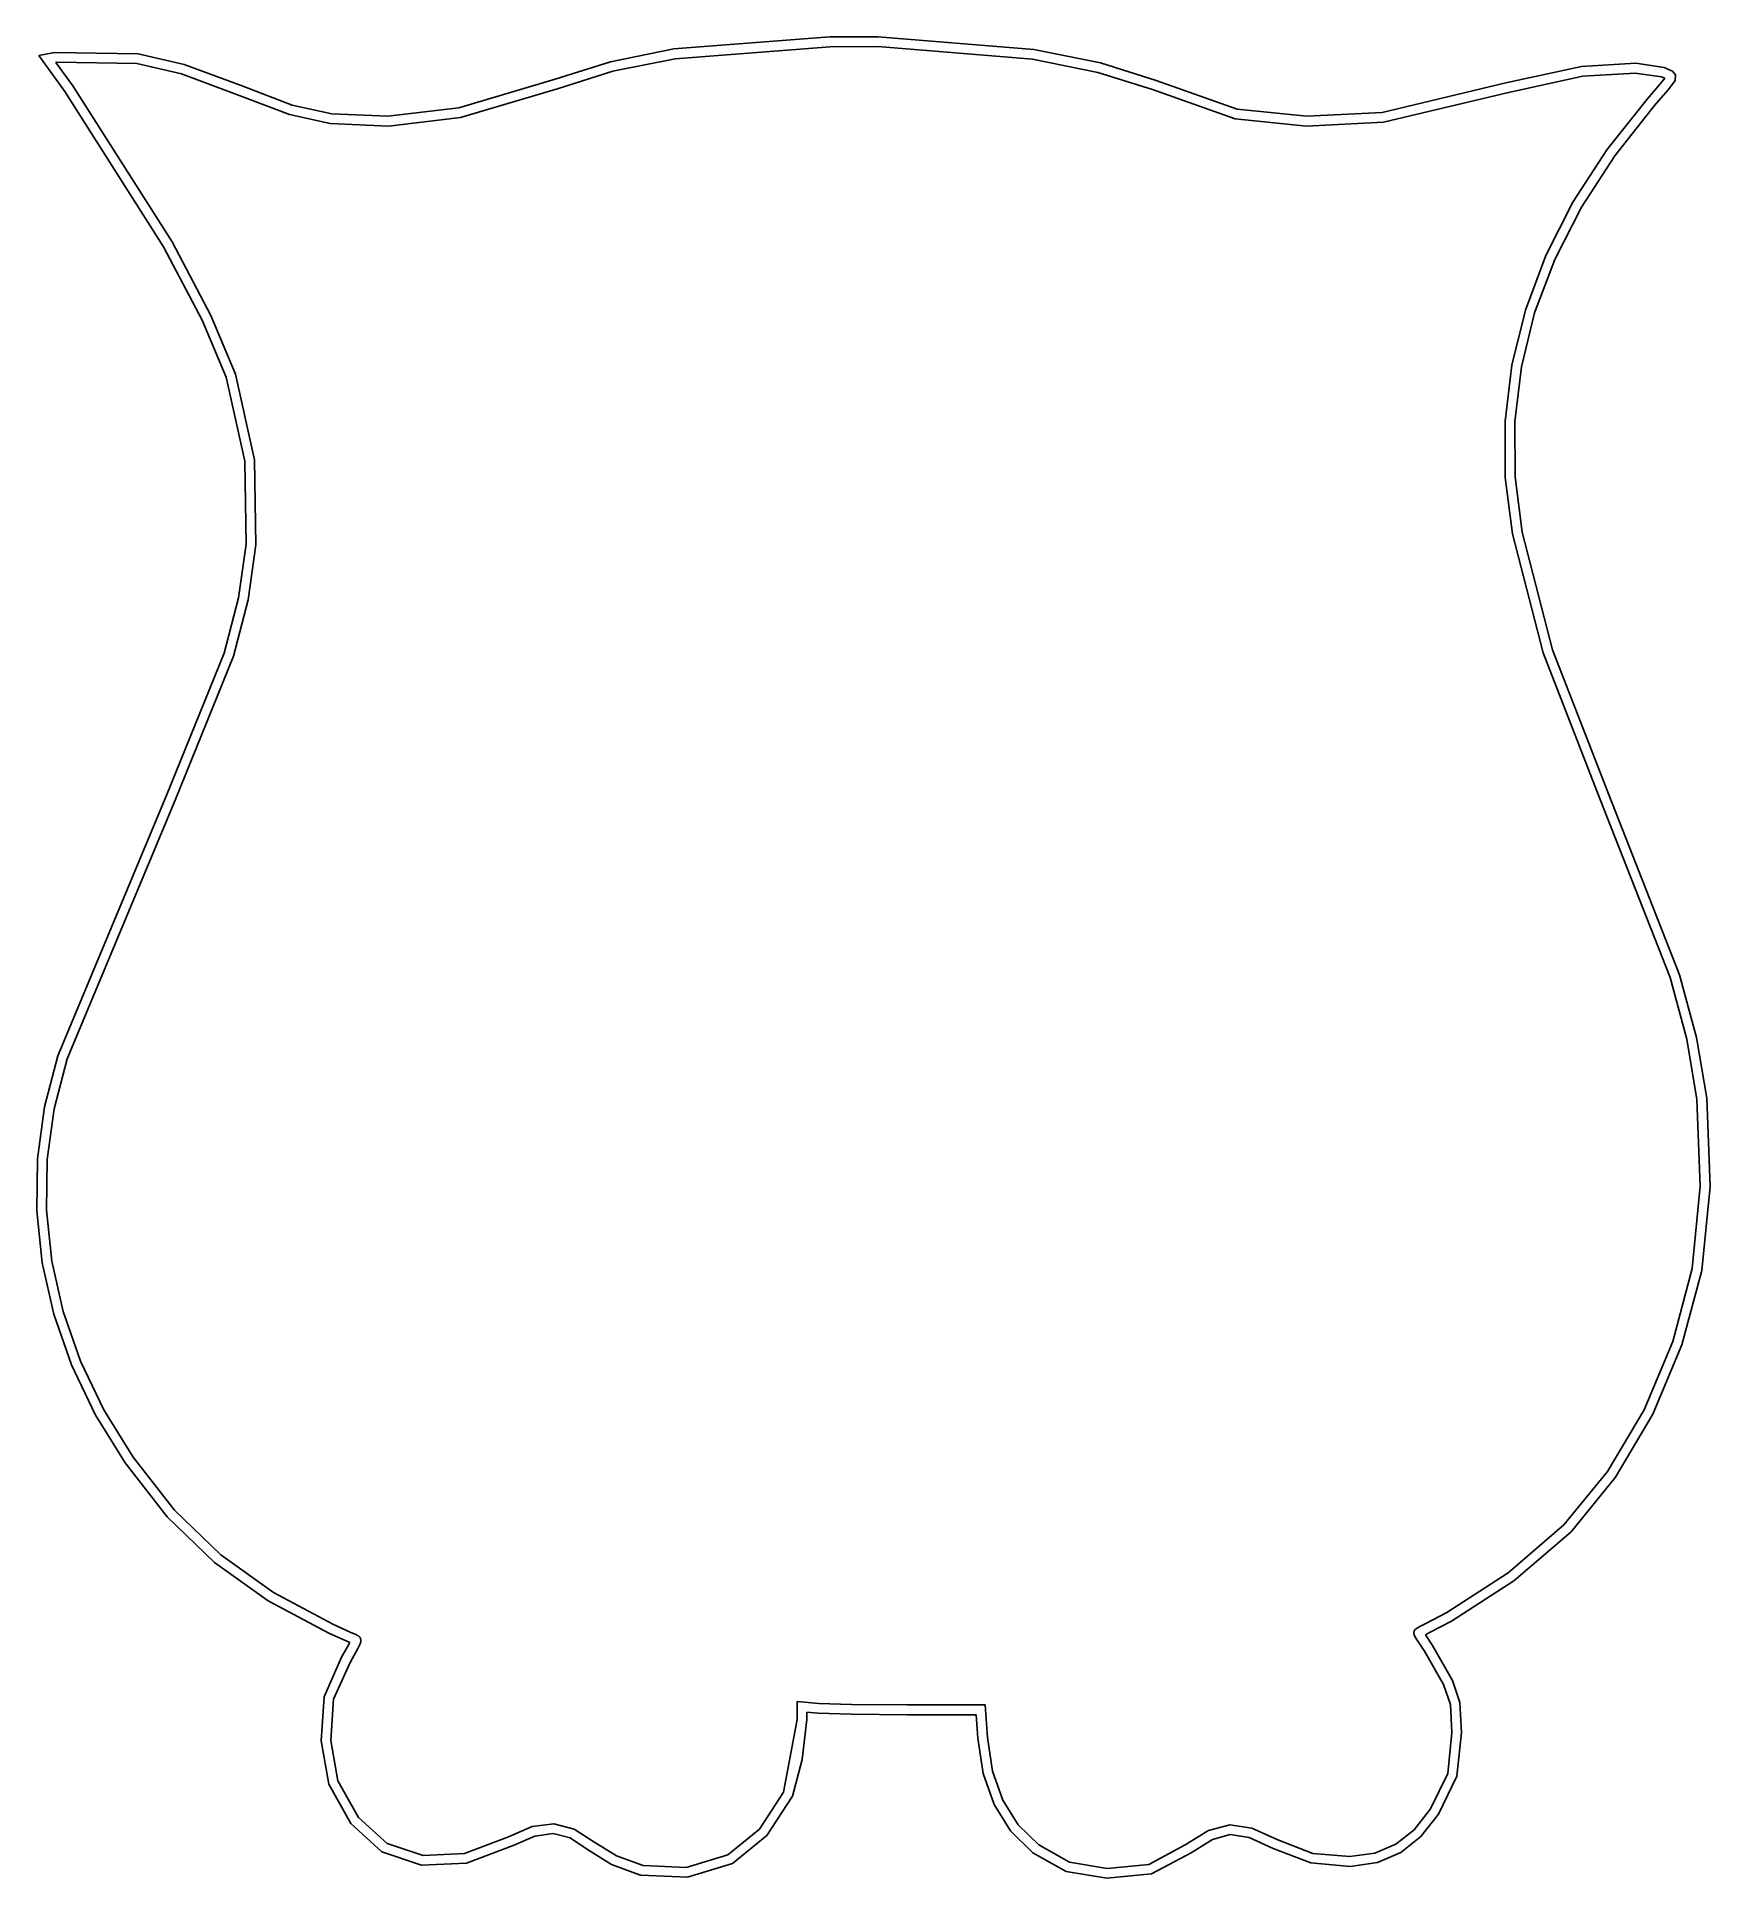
# Model space of a CAD drawing. Extents: x 3 to 48.1, y 2.6 to 52.2.
import ezdxf

# ---------------------------------------------------------------- set-up
doc = ezdxf.new("R2010")
doc.units = 0

msp = doc.modelspace()

# ---------------------------------------------------------------- linework, layer by layer
at = {"layer": 'shape', "color": 0}
for p, q in [((24.391, 52.241), (20.181, 51.917)), ((25.69, 52.244), (24.391, 52.241)), ((29.892, 51.904), (25.69, 52.244)), ((25.69, 52.244), (25.69, 52.244)), ((3.492, 51.819), (3.066, 51.74)), ((3.066, 51.74), (3.766, 50.77)), ((5.745, 51.783), (3.492, 51.819)), ((6.987, 51.5), (5.745, 51.783)), ((20.181, 51.917), (18.474, 51.573)), ((18.54, 51.316), (20.222, 51.655)), ((20.222, 51.655), (24.396, 51.977)), ((24.396, 51.977), (25.686, 51.979)), ((25.686, 51.979), (29.853, 51.64)), ((25.686, 51.979), (25.686, 51.979)), ((29.853, 51.64), (31.62, 51.286)), ((31.684, 51.544), (29.892, 51.904)), ((3.525, 51.556), (3.54, 51.558)), ((3.98, 50.924), (3.525, 51.556)), ((3.54, 51.558), (5.706, 51.521)), ((5.706, 51.521), (6.911, 51.246)), ((6.911, 51.246), (8.418, 50.684)), ((8.519, 50.928), (6.987, 51.5)), ((18.474, 51.573), (16.983, 51.099)), ((17.079, 50.852), (18.54, 51.316)), ((31.62, 51.286), (33.088, 50.821)), ((33.187, 51.067), (31.684, 51.544)), ((44.656, 51.446), (42.617, 51.001)), ((42.684, 50.745), (44.695, 51.183)), ((46.121, 51.53), (44.656, 51.446)), ((44.695, 51.183), (46.103, 51.266)), ((46.103, 51.266), (46.813, 51.163)), ((46.886, 51.418), (46.121, 51.53)), ((46.813, 51.163), (46.9, 51.128)), ((47.109, 51.317), (46.886, 51.418)), ((47.188, 51.217), (47.109, 51.317)), ((47.179, 51.066), (47.188, 51.217)), ((3.766, 50.77), (6.427, 46.582)), ((6.656, 46.72), (3.98, 50.924)), ((8.418, 50.684), (9.82, 50.153)), ((9.894, 50.406), (8.519, 50.928)), ((16.983, 51.099), (14.388, 50.334)), ((14.433, 50.073), (17.079, 50.852)), ((33.088, 50.821), (35.321, 50.037)), ((35.376, 50.293), (33.187, 51.067)), ((42.617, 51.001), (39.282, 50.201)), ((39.314, 49.94), (42.684, 50.745)), ((46.785, 50.985), (46.429, 50.567)), ((46.628, 50.392), (46.989, 50.817)), ((46.9, 51.128), (46.785, 50.985)), ((46.989, 50.817), (47.11, 50.967)), ((47.11, 50.967), (47.179, 51.066)), ((9.82, 50.153), (10.923, 49.909)), ((10.962, 50.171), (9.894, 50.406)), ((12.477, 50.102), (10.962, 50.171)), ((14.388, 50.334), (12.477, 50.102)), ((37.252, 50.104), (35.376, 50.293)), ((39.282, 50.201), (37.252, 50.104)), ((46.429, 50.567), (45.337, 49.194)), ((45.551, 49.04), (46.628, 50.392)), ((10.923, 49.909), (12.488, 49.838)), ((12.488, 49.838), (14.433, 50.073)), ((35.321, 50.037), (37.243, 49.839)), ((37.243, 49.839), (39.314, 49.94)), ((45.337, 49.194), (44.424, 47.786)), ((44.652, 47.655), (45.551, 49.04)), ((44.424, 47.786), (43.692, 46.346)), ((43.933, 46.241), (44.652, 47.655)), ((7.704, 44.731), (6.656, 46.72)), ((6.427, 46.582), (7.466, 44.609)), ((43.692, 46.346), (43.142, 44.879)), ((43.393, 44.803), (43.933, 46.241)), ((8.367, 43.147), (7.704, 44.731)), ((43.142, 44.879), (42.776, 43.391)), ((43.034, 43.345), (43.393, 44.803)), ((7.466, 44.609), (8.116, 43.065)), ((42.776, 43.391), (42.595, 41.885)), ((42.858, 41.871), (43.034, 43.345)), ((8.116, 43.065), (8.621, 40.805)), ((8.884, 40.836), (8.367, 43.147)), ((42.595, 41.885), (42.602, 40.367)), ((42.866, 40.385), (42.858, 41.871)), ((8.621, 40.805), (8.656, 38.571)), ((8.919, 38.547), (8.884, 40.836)), ((42.602, 40.367), (42.798, 38.842)), ((43.058, 38.892), (42.866, 40.385)), ((42.798, 38.842), (43.619, 35.638)), ((43.87, 35.719), (43.058, 38.892)), ((8.656, 38.571), (8.447, 37.119)), ((8.706, 37.069), (8.919, 38.547)), ((8.447, 37.119), (8.058, 35.627)), ((8.31, 35.551), (8.706, 37.069)), ((8.058, 35.627), (6.497, 31.773)), ((6.737, 31.663), (8.31, 35.551)), ((43.619, 35.638), (45.139, 31.73)), ((45.383, 31.834), (43.87, 35.719)), ((6.497, 31.773), (3.579, 24.774)), ((47.3, 26.956), (45.383, 31.834)), ((3.83, 24.692), (6.737, 31.663)), ((45.139, 31.73), (47.048, 26.881)), ((47.048, 26.881), (47.5, 25.218)), ((47.758, 25.271), (47.3, 26.956)), ((47.5, 25.218), (47.769, 23.595)), ((48.032, 23.628), (47.758, 25.271)), ((3.579, 24.774), (3.219, 23.395)), ((3.479, 23.344), (3.83, 24.692)), ((3.219, 23.395), (3.031, 22)), ((3.294, 21.98), (3.479, 23.344)), ((47.769, 23.595), (47.859, 21.26)), ((48.125, 21.254), (48.032, 23.628)), ((3.031, 22), (3.011, 20.597)), ((3.274, 20.609), (3.294, 21.98)), ((47.859, 21.26), (47.643, 19.037)), ((47.903, 18.986), (48.125, 21.254)), ((3.011, 20.597), (3.159, 19.197)), ((3.418, 19.239), (3.274, 20.609)), ((3.159, 19.197), (3.472, 17.808)), ((3.725, 17.88), (3.418, 19.239)), ((47.643, 19.037), (47.114, 17.069)), ((47.364, 16.983), (47.903, 18.986)), ((4.193, 16.539), (3.725, 17.88)), ((3.472, 17.808), (3.949, 16.439)), ((47.114, 17.069), (46.344, 15.23)), ((46.581, 15.11), (47.364, 16.983)), ((3.949, 16.439), (4.588, 15.1)), ((4.821, 15.227), (4.193, 16.539)), ((4.588, 15.1), (5.389, 13.801)), ((5.607, 13.951), (4.821, 15.227)), ((46.344, 15.23), (45.359, 13.567)), ((45.576, 13.415), (46.581, 15.11)), ((6.725, 12.525), (5.607, 13.951)), ((5.389, 13.801), (6.529, 12.349)), ((45.359, 13.567), (44.183, 12.128)), ((44.373, 11.944), (45.576, 13.415)), ((7.973, 11.321), (6.725, 12.525)), ((6.529, 12.349), (7.804, 11.118)), ((44.183, 12.128), (42.675, 10.838)), ((42.835, 10.624), (44.373, 11.944)), ((7.804, 11.118), (9.25, 10.08)), ((9.388, 10.305), (7.973, 11.321)), ((42.675, 10.838), (41.026, 9.764)), ((41.147, 9.529), (42.835, 10.624)), ((9.25, 10.08), (10.902, 9.204)), ((11.012, 9.445), (9.388, 10.305)), ((11.463, 9.238), (11.012, 9.445)), ((40.459, 9.47), (40.28, 9.377)), ((41.026, 9.764), (40.459, 9.47)), ((40.58, 9.235), (41.147, 9.529)), ((10.902, 9.204), (11.353, 8.998)), ((11.353, 8.998), (11.448, 8.954)), ((11.448, 8.954), (11.431, 8.918)), ((11.609, 9.171), (11.463, 9.238)), ((11.679, 9.137), (11.609, 9.171)), ((11.68, 9.137), (11.679, 9.137)), ((11.702, 9.122), (11.68, 9.137)), ((11.719, 9.104), (11.702, 9.122)), ((11.739, 9.068), (11.719, 9.104)), ((11.726, 8.924), (11.744, 8.977)), ((11.749, 9.021), (11.739, 9.068)), ((11.744, 8.977), (11.749, 9.021)), ((40.141, 9.257), (40.136, 9.207)), ((40.136, 9.207), (40.145, 9.166)), ((40.148, 9.277), (40.141, 9.257)), ((40.145, 9.166), (40.165, 9.123)), ((40.161, 9.299), (40.148, 9.277)), ((40.205, 9.338), (40.161, 9.299)), ((40.165, 9.123), (40.225, 9.022)), ((40.28, 9.377), (40.205, 9.338)), ((40.225, 9.022), (40.427, 8.723)), ((40.447, 9.166), (40.58, 9.235)), ((40.449, 9.163), (40.447, 9.166)), ((40.642, 8.877), (40.449, 9.163)), ((11.229, 8.558), (10.761, 7.492)), ((11.431, 8.918), (11.229, 8.558)), ((11.457, 8.422), (11.666, 8.797)), ((11.666, 8.797), (11.726, 8.924)), ((40.427, 8.723), (40.936, 7.825)), ((41.177, 7.933), (40.642, 8.877)), ((11.012, 7.43), (11.457, 8.422)), ((10.761, 7.492), (10.677, 6.303)), ((40.936, 7.825), (41.122, 7.287)), ((41.377, 7.339), (41.177, 7.933)), ((10.941, 6.315), (11.012, 7.43)), ((23.511, 7.369), (23.509, 6.879)), ((24.093, 7.315), (23.511, 7.369)), ((23.773, 6.878), (23.774, 7.079)), ((23.774, 7.079), (24.069, 7.052)), ((24.069, 7.052), (24.966, 7.023)), ((24.971, 7.288), (24.093, 7.315)), ((24.966, 7.023), (26.488, 7.011)), ((26.488, 7.275), (24.971, 7.288)), ((28.581, 7.275), (26.488, 7.275)), ((26.488, 7.011), (28.334, 7.01)), ((28.334, 7.01), (28.379, 6.38)), ((28.643, 6.398), (28.581, 7.275)), ((41.122, 7.287), (41.158, 6.533)), ((41.422, 6.534), (41.377, 7.339)), ((23.509, 6.879), (23.143, 4.921)), ((23.648, 5.799), (23.773, 6.878)), ((41.158, 6.533), (41.049, 5.426)), ((41.298, 5.355), (41.422, 6.534)), ((10.677, 6.303), (10.881, 5.14)), ((11.126, 5.227), (10.941, 6.315)), ((28.379, 6.38), (28.525, 5.426)), ((28.78, 5.49), (28.643, 6.398)), ((23.385, 4.814), (23.648, 5.799)), ((29.056, 4.706), (28.78, 5.49)), ((10.881, 5.14), (11.474, 4.082)), ((11.688, 4.237), (11.126, 5.227)), ((28.525, 5.426), (28.821, 4.59)), ((41.049, 5.426), (40.583, 4.476)), ((40.805, 4.333), (41.298, 5.355)), ((23.143, 4.921), (22.497, 3.928)), ((22.696, 3.75), (23.385, 4.814)), ((28.821, 4.59), (29.266, 3.877)), ((29.471, 4.043), (29.056, 4.706)), ((40.583, 4.476), (40.143, 3.909)), ((11.474, 4.082), (12.317, 3.318)), ((12.454, 3.54), (11.688, 4.237)), ((16.365, 3.994), (15.726, 3.719)), ((16.948, 4.069), (16.365, 3.994)), ((17.496, 3.929), (16.948, 4.069)), ((30.023, 3.5), (29.471, 4.043)), ((35.173, 4.042), (34.598, 3.89)), ((35.77, 3.954), (35.173, 4.042)), ((40.328, 3.727), (40.805, 4.333)), ((13.428, 3.213), (12.454, 3.54)), ((15.726, 3.719), (14.542, 3.269)), ((14.592, 3.013), (15.852, 3.487)), ((15.852, 3.487), (16.438, 3.74)), ((16.438, 3.74), (16.933, 3.805)), ((16.933, 3.805), (17.388, 3.689)), ((17.388, 3.689), (17.859, 3.381)), ((18.028, 3.584), (17.496, 3.929)), ((18.635, 3.202), (18.028, 3.584)), ((22.497, 3.928), (21.641, 3.233)), ((21.764, 2.999), (22.696, 3.75)), ((29.266, 3.877), (29.86, 3.291)), ((30.848, 3.033), (30.023, 3.5)), ((33.975, 3.505), (32.99, 2.97)), ((34.598, 3.89), (33.975, 3.505)), ((34.131, 3.291), (34.706, 3.648)), ((34.706, 3.648), (35.186, 3.778)), ((35.186, 3.778), (35.692, 3.7)), ((35.692, 3.7), (36.34, 3.408)), ((36.465, 3.641), (35.77, 3.954)), ((37.417, 3.27), (36.465, 3.641)), ((39.654, 3.517), (39.086, 3.282)), ((40.143, 3.909), (39.654, 3.517)), ((39.784, 3.296), (40.328, 3.727)), ((12.317, 3.318), (13.385, 2.959)), ((13.385, 2.959), (14.592, 3.013)), ((14.542, 3.269), (13.428, 3.213)), ((17.859, 3.381), (18.505, 2.972)), ((19.357, 2.942), (18.635, 3.202)), ((21.641, 3.233), (20.521, 2.895)), ((20.555, 2.629), (21.764, 2.999)), ((29.86, 3.291), (30.761, 2.788)), ((31.869, 2.868), (30.848, 3.033)), ((33.065, 2.724), (34.131, 3.291)), ((36.34, 3.408), (37.357, 3.014)), ((37.357, 3.014), (38.421, 2.921)), ((38.409, 3.185), (37.417, 3.27)), ((39.086, 3.282), (38.409, 3.185)), ((38.421, 2.921), (39.154, 3.031)), ((39.154, 3.031), (39.784, 3.296)), ((18.505, 2.972), (19.262, 2.697)), ((19.262, 2.697), (19.27, 2.691)), ((19.27, 2.691), (19.295, 2.685)), ((19.295, 2.685), (20.555, 2.629)), ((20.521, 2.895), (19.357, 2.942)), ((30.761, 2.788), (31.858, 2.604)), ((31.858, 2.604), (33.065, 2.724)), ((32.99, 2.97), (31.869, 2.868))]:
    msp.add_line(p, q, dxfattribs=at)

doc.saveas('drawing.dxf')
